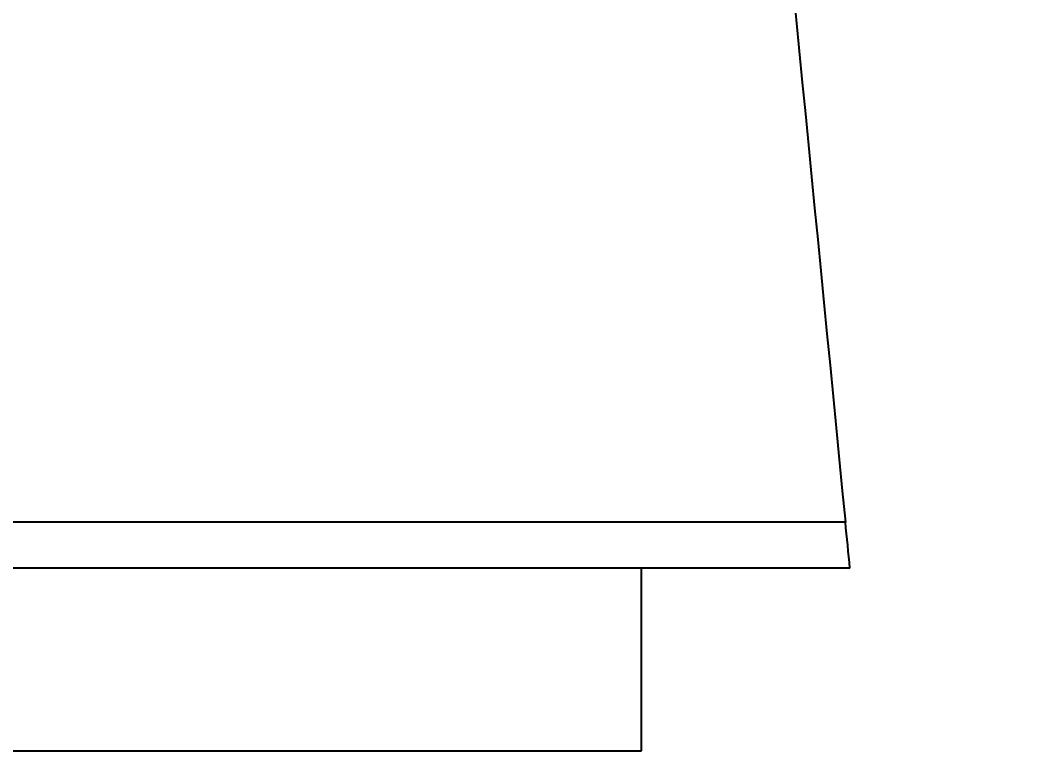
# Model space of a CAD drawing. Extents: x 0 to 1354, y 0 to 992.
# Drawn here: x 818.99 to 835.52, y 344.36 to 356.36 of the extents above; entities that cross this region are included whole.
import ezdxf

# ---------------------------------------------------------------- set-up
doc = ezdxf.new("R2010")
doc.units = 0
doc.header["$LTSCALE"] = 10
doc.header["$MEASUREMENT"] = 0
doc.header["$PDMODE"] = 3
doc.header["$PDSIZE"] = -10
doc.layers.get('0').update_dxf_attribs({"linetype": 'CONTINUOUS'})
doc.layers.get('DEFPOINTS').update_dxf_attribs({"linetype": 'CONTINUOUS'})
doc.layers.add('1', color=7, linetype='CONTINUOUS')
doc.styles.add('Daelim Dimension', font='NanumGothic.ttf')
doc.dimstyles.new('DEFAULT', dxfattribs={"dimscale": 2, "dimtxt": 2, "dimasz": 2, "dimexe": 0, "dimexo": 2, "dimgap": 1, "dimtad": 1, "dimdec": 1, "dimzin": 9, "dimdsep": 46, "dimtxsty": 'Daelim Dimension', "dimcen": 0.5, "dimclrd": 252, "dimclre": 252, "dimclrt": 3, "dimadec": 1, "dimazin": 0, "dimtfac": 1, "dimtdec": 1, "dimtix": 1, "dimtmove": 0, "dimatfit": 3, "dimfxl": 1, "dimtolj": 1, "dimtzin": 1, "dimlwd": 9, "dimlwe": 9, "dimarcsym": 0})

# ---------------------------------------------------------------- blocks, each defined once
blk = doc.blocks.new('*D4')
at = {"color": 5, "lineweight": 9, "ltscale": 0.5, "transparency": 16777216}
for p, q in [((823.277, 471.38), (863.42, 471.38)), ((863.42, 467.38), (863.42, 351.356)), ((836.627, 347.356), (863.42, 347.356))]:
    blk.add_line(p, q, dxfattribs=at)
at = {"color": 5, "ltscale": 0.5, "transparency": 16777216}
for points in [[(862.753, 467.38), (864.086, 467.38), (863.42, 471.38)], [(862.753, 351.356), (864.086, 351.356), (863.42, 347.356)]]:
    blk.add_solid(points, dxfattribs=at)
at = {"layer": 'DEFPOINTS', "color": 0, "ltscale": 0.5, "transparency": 16777216}
for p in [(819.277, 471.38), (832.627, 347.356), (863.42, 347.356)]:
    blk.add_point(p, dxfattribs=at)
at = {"color": 7, "lineweight": -3, "ltscale": 0.5, "transparency": 16777216, "insert": (856.026, 409.368), "char_height": 10, "attachment_point": 5, "rotation": 90, "style": 'Daelim Dimension'}
blk.add_mtext('\\A1;124', dxfattribs=at)

msp = doc.modelspace()

# ---------------------------------------------------------------- linework, layer by layer
at = {"layer": '1', "color": 7, "linetype": 'Continuous', "lineweight": -3}
for p, q in [((829.201, 344.356), (829.201, 347.356)), ((806.951, 344.356), (829.201, 344.356))]:
    msp.add_line(p, q, dxfattribs=at)
for points in [[(829.317, 381.145), (830.396, 370.134), (831.474, 359.124), (832.553, 348.113)], [(832.627, 347.356), (832.603, 347.608), (832.578, 347.861), (832.553, 348.113)]]:
    msp.add_open_spline(points, degree=3, dxfattribs=at)
for points in [[(832.553, 348.113), (832.553, 348.113), (832.532, 348.113), (832.47, 348.113), (832.346, 348.113), (832.223, 348.113), (831.898, 348.113), (831.696, 348.113), (831.392, 348.113), (831.297, 348.113), (831.196, 348.113), (831.128, 348.113), (831.093, 348.113), (830.915, 348.113), (830.613, 348.113), (830.103, 348.113), (829.728, 348.113), (829.139, 348.113), (828.71, 348.113), (828.014, 348.113), (827.773, 348.113), (827.398, 348.113), (827.271, 348.113), (827.076, 348.113), (827.011, 348.113), (826.879, 348.113), (826.813, 348.113), (826.211, 348.113), (825.649, 348.113), (824.469, 348.113), (823.852, 348.113), (822.563, 348.113), (821.891, 348.113), (821.018, 348.113), (820.841, 348.113), (820.574, 348.113), (820.484, 348.113), (820.305, 348.113), (819.855, 348.113), (819.398, 348.113), (818.291, 348.113), (817.538, 348.113), (815.999, 348.113), (815.214, 348.113), (814.013, 348.113), (813.609, 348.113), (812.996, 348.113), (812.791, 348.113), (812.379, 348.113), (812.173, 348.113), (811.139, 348.113), (810.308, 348.113), (809.055, 348.113), (808.216, 348.113), (807.374, 348.113), (806.951, 348.113)], [(832.627, 347.356), (832.627, 347.356), (832.606, 347.356), (832.544, 347.356), (832.42, 347.356), (832.297, 347.356), (831.972, 347.356), (831.77, 347.356), (831.466, 347.356), (831.371, 347.356), (831.27, 347.356), (831.201, 347.356), (831.166, 347.356), (830.989, 347.356), (830.686, 347.356), (830.177, 347.356), (829.802, 347.356), (829.212, 347.356), (828.783, 347.356), (828.087, 347.356), (827.846, 347.356), (827.471, 347.356), (827.343, 347.356), (827.149, 347.356), (827.083, 347.356), (826.952, 347.356), (826.885, 347.356), (826.284, 347.356), (825.721, 347.356), (824.541, 347.356), (823.923, 347.356), (822.634, 347.356), (821.963, 347.356), (821.089, 347.356), (820.912, 347.356), (820.645, 347.356), (820.555, 347.356), (820.375, 347.356), (819.925, 347.356), (819.469, 347.356), (818.361, 347.356), (817.607, 347.356), (816.068, 347.356), (815.283, 347.356), (814.081, 347.356), (813.677, 347.356), (813.065, 347.356), (812.859, 347.356), (812.447, 347.356), (812.241, 347.356), (811.207, 347.356), (810.376, 347.356), (809.122, 347.356), (808.283, 347.356), (807.44, 347.356), (807.017, 347.356)]]:
    msp.add_open_spline(points, degree=3, knots=[0, 0, 0, 0, 0.03125, 0.0625, 0.0625, 0.125, 0.125, 0.1875, 0.1875, 0.203125, 0.210937, 0.210937, 0.21875, 0.21875, 0.25, 0.28125, 0.3125, 0.3125, 0.375, 0.375, 0.40625, 0.40625, 0.421875, 0.421875, 0.429687, 0.429687, 0.4375, 0.4375, 0.5, 0.5, 0.5625, 0.5625, 0.625, 0.625, 0.640625, 0.640625, 0.648437, 0.648437, 0.65625, 0.6875, 0.6875, 0.75, 0.75, 0.8125, 0.8125, 0.84375, 0.84375, 0.859375, 0.859375, 0.875, 0.875, 0.9375, 0.9375, 0.96875, 1, 1, 1, 1], dxfattribs=at)

# ---------------------------------------------------------------- dimensions: what is measured, and where the dimension line sits
at = {"color": 5, "lineweight": -3, "ltscale": 0.5}
dim = msp.add_linear_dim(base=(863.42, 347.356), p1=(819.277, 471.38), p2=(832.627, 347.356), angle=90, dimstyle='DEFAULT', override={"dimtxt": 5, "dimclrd": 5, "dimclre": 5, "dimclrt": 7}, dxfattribs=at)
dim.commit()
dim.dimension.update_dxf_attribs({"geometry": '*D4', "text_midpoint": (856.026, 409.368)})

doc.saveas('drawing.dxf')
